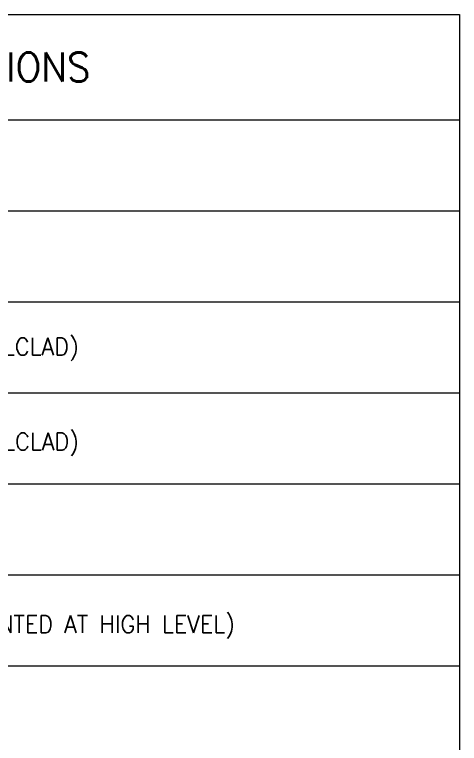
# Model space of a CAD drawing. Header units: millimetres. Extents: x -1834842 to 700335, y -490313101 to 518363.
# Drawn here: x -1331053 to -1325901, y 309825 to 318273 of the extents above; entities that cross this region are included whole.
import ezdxf

# ---------------------------------------------------------------- set-up
doc = ezdxf.new("R2010")
doc.units = ezdxf.units.MM
doc.header["$LTSCALE"] = 0.5
doc.layers.add('LEG', color=7, linetype='Continuous')
doc.styles.add('SIMPLEX_PSE', font='simplex.shx', dxfattribs={"width": 0.8})

msp = doc.modelspace()

# ---------------------------------------------------------------- linework, layer by layer
at = {"layer": 'LEG', "color": 7, "lineweight": 13}
for p, q in [((-1341057.3, 318273.4), (-1325900.5, 318272.4)), ((-1325900.5, 318272.4), (-1325902.5, 288564.4, 0)), ((-1341057.3, 317054.7), (-1325900.6, 317053.6)), ((-1341057.3, 316000), (-1325900.7, 315999)), ((-1341057.3, 314945.4), (-1325900.8, 314944.4)), ((-1341057.3, 313890.8), (-1325900.9, 313889.8)), ((-1341057.3, 312836.2), (-1325901, 312835.2)), ((-1341057.3, 311781.6), (-1325901, 311780.5)), ((-1341057.4, 310726.9), (-1325901.1, 310725.9))]:
    msp.add_line(p, q, dxfattribs=at)

# ---------------------------------------------------------------- texts
at = {"layer": 'LEG', "color": 7, "lineweight": 13, "style": 'SIMPLEX_PSE', "width": 0.95}
for s, height, p in [('DESCRIPTIONS', 333, (-1333143.3, 317499.2)), ('13A SWITCH SOCKET OUTLET (ONE GANG, METALCLAD)', 200, (-1337229.6, 314324.7)), ('13A SWITCH SOCKET OUTLET (TWO GANG, METALCLAD)', 200, (-1337219, 313224.4)), ('13A SWITCH SOCKET OUTLET (ONE GANG, MOUNTED AT HIGH LEVEL)', 200, (-1337211.6, 311107.1))]:
    msp.add_text(s, height=height, dxfattribs=at).set_placement(p)

doc.saveas('drawing.dxf')
